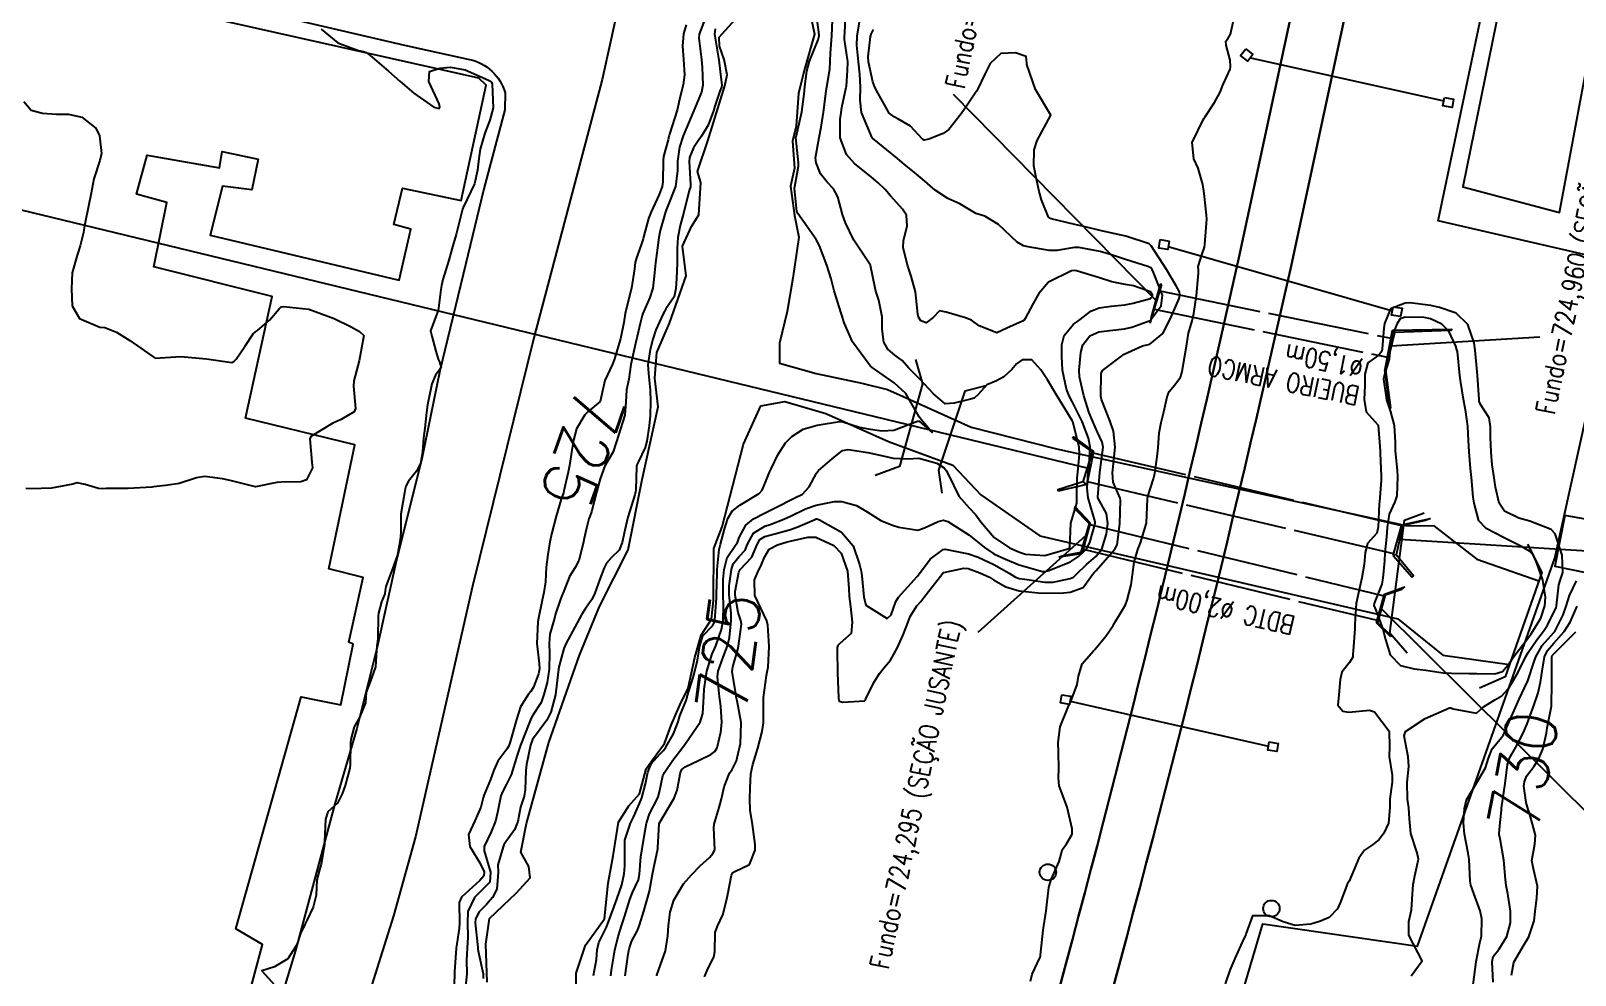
# Model space of a CAD drawing. Header units: metres. Extents: x 318500 to 325275, y 7408834 to 7428799.
# Drawn here: x 323355.3 to 323476.5, y 7419209.3 to 7419283.5 of the extents above; entities that cross this region are included whole.
import ezdxf
from ezdxf.enums import TextEntityAlignment as Align

# ---------------------------------------------------------------- set-up
doc = ezdxf.new("R2010")
doc.units = ezdxf.units.M
doc.header["$MEASUREMENT"] = 0
doc.linetypes.add('CONTINUO', pattern=[0])
doc.linetypes.add('TRACEJADO', pattern=[8.7, 8, -0.7])
for name, color, linetype in [('ALA', 45, 'Continuous'), ('BUEIRO', 151, 'Continuous'), ('Cotas', 45, 'Continuous'), ('Curvas de Nivel 1m', 11, 'Continuous'), ('Curvas de Nivel 5m', 15, 'Continuous'), ('Divisas', 45, 'Continuous'), ('Edificações', 30, 'Continuous'), ('Hidrografia', 140, 'Continuous'), ('Linha Férrea', 20, 'Continuous'), ('Pontes_Viadutos_Tubos', 190, 'Continuous'), ('Postes', 20, 'Continuous'), ('Pórticos', 45, 'Continuous'), ('TEXTO', 45, 'Continuous'), ('Vias Primárias', 230, 'Continuous')]:
    doc.layers.add(name, color=color, linetype=linetype)
doc.styles.add('ROMANS', font='romans', dxfattribs={"height": 0.2})
doc.styles.add('Style-STANDARD', font='STANDARD.shx')

msp = doc.modelspace()

# ---------------------------------------------------------------- linework, layer by layer
at = {"layer": 'ALA', "linetype": 'TRACEJADO', "flags": 128}
for points in [[(323443.92, 7419263.05), (323462.05, 7419259.34)], [(323443.49, 7419261.61), (323461.78, 7419257.86)]]:
    msp.add_lwpolyline(points, dxfattribs=at)
at = {"layer": 'ALA', "linetype": 'CONTINUO'}
for points in [[(323462.17, 7419259.98, 728.4), (323466.85, 7419260.04, 728.39)], [(323466.85, 7419260.04, 728.39), (323466.72, 7419259.95, 726.1), (323462.35, 7419259.78, 725.68)], [(323461.58, 7419256.75, 728.42), (323461.95, 7419253.76, 728.44)], [(323461.95, 7419253.76, 728.44), (323462.04, 7419253.87, 726.1), (323461.65, 7419256.86, 725.77)], [(323437.1, 7419251.46, 724.22), (323437.14, 7419251.59, 724.65), (323438.73, 7419250.45, 726.07)], [(323437.1, 7419251.46, 724.22), (323438.61, 7419250.41, 724.15)], [(323437.87, 7419248.06, 724.41), (323435.93, 7419247.43, 724.23), (323435.94, 7419247.33, 724.43)], [(323438.2, 7419247.85, 726.17), (323435.94, 7419247.33, 724.43)], [(323437.25, 7419246.13, 725.56), (323437.24, 7419245.96, 724.32), (323438.37, 7419244.8, 724.3)], [(323437.25, 7419246.13, 725.56), (323438.47, 7419244.85, 726.94)], [(323462.92, 7419244.69, 726.9), (323465.17, 7419245.18, 725.18)], [(323465.17, 7419245.18, 725.18), (323464.78, 7419245.02, 724.97), (323462.99, 7419244.63, 724.97)], [(323436.01, 7419242.14, 725.52), (323436.24, 7419242.25, 724.3), (323437.73, 7419242.54, 724.54)], [(323437.81, 7419242.42, 726.91), (323436.01, 7419242.14, 725.52)], [(323462.24, 7419242.27, 726.91), (323463.72, 7419240.57, 724.95)], [(323463.72, 7419240.57, 724.95), (323463.84, 7419240.69, 725.11), (323462.47, 7419242.32, 724.94)], [(323461.54, 7419239.24, 727.78), (323461.6, 7419239.18, 725.11), (323460.99, 7419236.99, 725.57), (323460.92, 7419236.98, 727.8)], [(323460.92, 7419236.98, 727.8), (323461.54, 7419239.24, 727.78)], [(323461.54, 7419239.24, 727.78), (323463.15, 7419239.81, 726.34)], [(323461.6, 7419239.18, 725.11), (323462.91, 7419239.64, 725.08), (323463.15, 7419239.81, 726.34)], [(323462.05, 7419235.89, 726.33), (323460.92, 7419236.98, 727.8)], [(323460.99, 7419236.99, 725.57), (323462.09, 7419235.98, 725.57), (323462.05, 7419235.89, 726.33)]]:
    msp.add_polyline3d(points, dxfattribs=at)
at = {"layer": 'BUEIRO', "linetype": 'TRACEJADO', "flags": 128}
for points in [[(323462.9, 7419244.61), (323438.7, 7419250.32)], [(323462.28, 7419242.4), (323438.24, 7419248.07)], [(323438.43, 7419244.71), (323461.51, 7419239.12)], [(323437.9, 7419242.77), (323460.97, 7419237.19)]]:
    msp.add_lwpolyline(points, dxfattribs=at)
at = {"layer": 'BUEIRO', "linetype": 'CONTINUO'}
for points in [[(323444.07, 7419263.57, 726.22), (323443.96, 7419263.55, 724.84), (323443.24, 7419261.01, 724.69), (323443.16, 7419260.51, 726.32)], [(323443.16, 7419260.51, 726.32), (323444.07, 7419263.57, 726.22)], [(323461.58, 7419256.75, 728.42), (323462.17, 7419259.98, 728.4)], [(323461.58, 7419256.75, 728.42), (323461.65, 7419256.86, 725.77), (323462.35, 7419259.78, 725.68), (323462.17, 7419259.98, 728.4)], [(323438.73, 7419250.45, 726.07), (323438.61, 7419250.41, 724.15), (323437.87, 7419248.06, 724.41), (323438.2, 7419247.85, 726.17)], [(323438.73, 7419250.45, 726.07), (323438.2, 7419247.85, 726.17)], [(323438.47, 7419244.85, 726.94), (323438.37, 7419244.8, 724.3), (323437.73, 7419242.54, 724.54), (323437.81, 7419242.42, 726.91)], [(323438.47, 7419244.85, 726.94), (323437.81, 7419242.42, 726.91)], [(323462.24, 7419242.27, 726.91), (323462.92, 7419244.69, 726.9)], [(323462.92, 7419244.69, 726.9), (323462.99, 7419244.63, 724.97), (323462.47, 7419242.32, 724.94), (323462.24, 7419242.27, 726.91)]]:
    msp.add_polyline3d(points, dxfattribs=at)
at = {"layer": 'Curvas de Nivel 1m', "flags": 128}
for points, elevation in [([(323399.5, 7419209.31), (323399.73, 7419210.56), (323399.78, 7419211.31), (323399.91, 7419211.9), (323400.52, 7419213.11), (323400.57, 7419213.25), (323400.59, 7419213.3), (323401.12, 7419214.71), (323401.33, 7419215.29), (323401.71, 7419216.43), (323401.89, 7419217.28), (323401.95, 7419217.91), (323401.94, 7419219.28), (323401.95, 7419219.94), (323402.39, 7419221.27), (323402.63, 7419221.74), (323403.11, 7419222.8), (323403.29, 7419223.26), (323403.57, 7419224.35), (323403.75, 7419225.26), (323404.01, 7419225.93), (323404.7, 7419226.69), (323404.97, 7419226.98), (323405.16, 7419227.24), (323405.77, 7419228.29), (323406.14, 7419229.23), (323406.27, 7419229.7), (323406.76, 7419230.89), (323406.83, 7419231.15), (323406.85, 7419231.22), (323407.3, 7419232.69), (323407.44, 7419233.21), (323407.64, 7419234.05), (323407.83, 7419235.2), (323408.07, 7419235.96), (323408.83, 7419236.77), (323408.99, 7419237.04), (323409.01, 7419237.19), (323409.14, 7419238.92), (323409.14, 7419239.19), (323409.18, 7419240.89), (323409.19, 7419241.19), (323409.36, 7419242.74), (323409.46, 7419243.18), (323409.77, 7419244.34), (323410.04, 7419245.18), (323410.36, 7419245.77), (323410.96, 7419246.24), (323412.48, 7419247.15), (323412.71, 7419247.4), (323412.98, 7419248.05), (323413.31, 7419248.82), (323413.45, 7419249.13), (323413.95, 7419250.19), (323414.54, 7419251.12), (323415.04, 7419251.63), (323415.95, 7419252.19), (323417.04, 7419252.51), (323418.78, 7419252.79), (323419.05, 7419252.77), (323420.36, 7419252.36), (323421.04, 7419252.22), (323422.1, 7419252.07), (323423.04, 7419252.11), (323424.9, 7419252.83), (323425.05, 7419252.82), (323426.06, 7419251.95), (323425.17, 7419252.98), (323425.05, 7419253.16), (323423.99, 7419255), (323423.09, 7419255.83), (323421.35, 7419257.04), (323421.23, 7419257.15), (323421.11, 7419257.28), (323419.81, 7419259.05), (323419.15, 7419260.54), (323418.99, 7419261.06), (323418.92, 7419261.31), (323418.38, 7419263.07), (323418.13, 7419264.01), (323417.8, 7419265.08), (323417.23, 7419266.59), (323416.97, 7419267.09), (323416.29, 7419268.07), (323415.53, 7419269.12), (323415.45, 7419269.3), (323415.29, 7419270.86), (323415.26, 7419271.12), (323415.26, 7419271.15), (323415.29, 7419271.26), (323415.58, 7419272.85), (323415.57, 7419273.12), (323415.37, 7419275.1), (323415.37, 7419275.12), (323415.38, 7419275.14), (323415.83, 7419277.11), (323416.01, 7419278.49), (323416.06, 7419279.11), (323416.22, 7419280.31), (323416.44, 7419281.1), (323417.11, 7419282.76), (323417.2, 7419283.09), (323417.18, 7419283.36), (323416.93, 7419285.1)], 723), ([(323378.11, 7419283.61), (323379.43, 7419282.52), (323381.06, 7419281.94), (323381.43, 7419281.86), (323381.64, 7419281.77), (323381.93, 7419281.56), (323383.41, 7419280.3), (323384.29, 7419279.53), (323385.39, 7419278.57), (323386.95, 7419277.49), (323387.37, 7419277.37), (323387.42, 7419277.49), (323387.37, 7419277.75), (323386.57, 7419279.5), (323386.63, 7419280.28), (323387.42, 7419280.54), (323388.27, 7419280.63), (323389.41, 7419280.4), (323391.24, 7419279.6), (323391.4, 7419279.52), (323391.48, 7419279.44), (323391.54, 7419279.29), (323391.61, 7419277.44), (323391.36, 7419276.46), (323390.97, 7419275.44), (323390.6, 7419274.17), (323390.49, 7419273.44), (323390.39, 7419272.53), (323390.14, 7419271.45), (323389.27, 7419269.61), (323389.21, 7419269.46), (323388.83, 7419267.89), (323388.71, 7419267.47), (323388.37, 7419266.33), (323388.13, 7419265.48), (323387.66, 7419263.95), (323387.56, 7419263.48), (323387.51, 7419263.16), (323387.29, 7419261.49), (323387.26, 7419261.39), (323387.16, 7419261.18), (323386.71, 7419259.92), (323386.8, 7419259.49), (323387.12, 7419258.33), (323387.31, 7419257.69), (323387.41, 7419257.49), (323387.54, 7419257.05), (323387.09, 7419256.45), (323386.81, 7419255.77), (323386.74, 7419255.49), (323386.46, 7419254.1), (323386.39, 7419253.5), (323386.25, 7419252.29), (323386.14, 7419251.5), (323386.08, 7419250.44), (323385.92, 7419249.5), (323385.61, 7419248.89), (323384.98, 7419248.12), (323384.77, 7419247.72), (323384.71, 7419247.51), (323384.65, 7419247.2), (323384.38, 7419245.52), (323384.36, 7419244.09), (323384.33, 7419243.52), (323384.1, 7419242.33), (323383.83, 7419241.53), (323383.19, 7419239.85), (323383.14, 7419239.54), (323383.12, 7419239.28), (323382.86, 7419238.63), (323382.62, 7419237.76), (323382.6, 7419237.54), (323382.57, 7419235.79), (323382.54, 7419235.54), (323382.48, 7419235.22), (323382.37, 7419233.55), (323381.96, 7419232.36), (323381.66, 7419231.56), (323381.59, 7419230.71), (323381.14, 7419229.56), (323380.72, 7419228.82), (323380.45, 7419227.83), (323380.42, 7419227.57), (323380.39, 7419225.87), (323380.36, 7419225.57), (323380.01, 7419224.23), (323379.77, 7419223.58), (323379.39, 7419222.83), (323378.64, 7419222.15), (323378.46, 7419221.59), (323378.38, 7419219.82), (323378.37, 7419219.59), (323378.13, 7419218.05), (323377.99, 7419217.6), (323377.77, 7419216.81), (323377.72, 7419215.6), (323377.48, 7419214.67), (323377, 7419213.61), (323376.83, 7419213.3), (323376.5, 7419212.59), (323376.25, 7419211.86), (323376.16, 7419211.62), (323375.51, 7419210.6), (323374.47, 7419209.99), (323373.47, 7419209.66), (323374.45, 7419208.56)], 726), ([(323408.24, 7419284.44), (323407.79, 7419283.22), (323407.76, 7419282.91), (323407.96, 7419281.21), (323408.02, 7419280.62), (323408.06, 7419279.21), (323407.95, 7419278.65), (323407.37, 7419277.22), (323406.52, 7419275.23), (323406.24, 7419274.33), (323406.09, 7419273.24), (323406.08, 7419272.47), (323405.92, 7419271.24), (323405.27, 7419269.6), (323405.13, 7419269.25), (323404.71, 7419267.79), (323404.61, 7419267.26), (323404.45, 7419266.04), (323404.34, 7419265.26), (323404.26, 7419264.2), (323404.15, 7419263.26), (323403.91, 7419262.53), (323403.36, 7419261.27), (323403.31, 7419261.12), (323403.15, 7419260.49), (323402.92, 7419259.48), (323402.87, 7419259.27), (323402.78, 7419258.93), (323402.43, 7419257.28), (323402.25, 7419256.13), (323402.09, 7419255.28), (323402.03, 7419254.32), (323401.95, 7419253.29), (323401.46, 7419251.72), (323401.31, 7419251.3), (323401.24, 7419251.08), (323401.02, 7419250.42), (323400.6, 7419249.71), (323400.37, 7419249.31), (323400.01, 7419248.29), (323399.74, 7419247.32), (323399.33, 7419245.71), (323399.2, 7419245.33), (323399.13, 7419245.15), (323398.94, 7419244.43), (323398.74, 7419243.52), (323398.7, 7419243.33), (323398.35, 7419241.88), (323398.06, 7419241.34), (323397.6, 7419240.62), (323397.11, 7419239.35), (323397.04, 7419239.18), (323396.86, 7419238.76), (323396.51, 7419237.69), (323396.42, 7419237.36), (323396.07, 7419236.11), (323396, 7419235.36), (323396.04, 7419234.6), (323396, 7419233.36), (323395.84, 7419232.3), (323395.6, 7419231.37), (323395.37, 7419230.75), (323394.74, 7419229.74), (323394.59, 7419229.52), (323394.54, 7419229.38), (323394.45, 7419229.11), (323393.76, 7419227.39), (323393.49, 7419226.61), (323393.14, 7419225.4), (323393.02, 7419225.06), (323392.66, 7419224.33), (323392.34, 7419223.73), (323392.23, 7419223.41), (323391.96, 7419222.09), (323391.79, 7419221.42), (323391.45, 7419220.59), (323390.9, 7419219.43), (323390.92, 7419219.1), (323391.41, 7419217.42), (323391.35, 7419216.64), (323390.55, 7419215.83), (323390.14, 7419215.44), (323389.64, 7419214.33), (323389.6, 7419213.44), (323389.64, 7419212.31), (323389.57, 7419211.44), (323389.53, 7419210.5), (323389.55, 7419209.44), (323389.45, 7419208.45)], 724), ([(323409.04, 7419283.62), (323408.98, 7419283.2), (323409.3, 7419281.34), (323409.32, 7419281.2), (323409.42, 7419280.27), (323409.57, 7419279.2), (323409.54, 7419279.06), (323409.39, 7419278.73), (323409.01, 7419277.57), (323408.9, 7419277.2), (323408.48, 7419276.08), (323407.97, 7419275.21), (323407.71, 7419274.85), (323407.34, 7419274.3), (323407.02, 7419273.53), (323406.99, 7419273.22), (323407.11, 7419271.4), (323407.09, 7419271.22), (323407, 7419270.94), (323406.57, 7419269.23), (323406.3, 7419268.19), (323406.1, 7419267.24), (323406.05, 7419266.41), (323406.04, 7419265.24), (323406, 7419264.04), (323405.96, 7419263.24), (323405.82, 7419262.6), (323405.17, 7419261.64), (323405.03, 7419261.39), (323404.96, 7419261.25), (323404.38, 7419260.01), (323404.14, 7419259.26), (323403.93, 7419258.45), (323403.76, 7419257.26), (323403.8, 7419256.56), (323403.94, 7419255.26), (323403.97, 7419254.36), (323403.94, 7419253.26), (323403.85, 7419252.46), (323403.66, 7419251.26), (323403.53, 7419250.76), (323403.01, 7419249.67), (323402.88, 7419249.4), (323402.85, 7419249.27), (323402.8, 7419247.44), (323402.79, 7419247.27), (323402.72, 7419247.03), (323402.17, 7419245.28), (323401.94, 7419244.28), (323401.73, 7419243.29), (323401.49, 7419242.71), (323400.9, 7419242.12), (323400.51, 7419241.69), (323400.32, 7419241.31), (323399.98, 7419240.41), (323399.59, 7419239.32), (323399.36, 7419238.82), (323398.85, 7419238.11), (323398.55, 7419237.63), (323398.39, 7419237.33), (323397.85, 7419236.32), (323397.32, 7419235.34), (323397.17, 7419234.98), (323396.79, 7419233.61), (323396.75, 7419233.35), (323396.54, 7419231.57), (323396.51, 7419231.35), (323396.13, 7419229.97), (323395.82, 7419229.36), (323394.71, 7419227.82), (323394.54, 7419227.38), (323394.22, 7419225.86), (323394.17, 7419225.39), (323394.13, 7419223.92), (323394.04, 7419223.39), (323393.77, 7419222.53), (323393.54, 7419221.4), (323393.28, 7419220.74), (323392.61, 7419219.81), (323392.46, 7419219.56), (323392.39, 7419219.41), (323391.99, 7419218), (323392.02, 7419217.42), (323391.9, 7419216.07), (323391.56, 7419215.42), (323391.1, 7419214.87), (323390.53, 7419214.29), (323390.22, 7419213.74), (323390.2, 7419213.43), (323390.42, 7419211.5), (323390.42, 7419211.43), (323390.42, 7419211.36), (323390.49, 7419210.99), (323390.84, 7419209.43), (323390.82, 7419209.08)], 723), ([(323400.84, 7419209.29), (323400.9, 7419209.72), (323401.17, 7419211.29), (323401.43, 7419212.36), (323401.71, 7419213.28), (323401.91, 7419213.9), (323402.33, 7419215.27), (323402.56, 7419215.83), (323403.01, 7419216.82), (323403.11, 7419217.26), (323403.21, 7419218.64), (323403.3, 7419219.26), (323403.49, 7419220.38), (323403.64, 7419221.26), (323403.89, 7419222), (323404.54, 7419223.25), (323404.57, 7419223.33), (323404.66, 7419223.73), (323404.94, 7419224.99), (323405.05, 7419225.24), (323405.71, 7419226.22), (323406.5, 7419227.22), (323406.71, 7419227.51), (323407.87, 7419229.2), (323408.07, 7419229.87), (323408.14, 7419231.2), (323408.18, 7419231.79), (323408.37, 7419233.2), (323408.8, 7419234.57), (323409, 7419235), (323409.08, 7419235.19), (323409.54, 7419236.47), (323409.66, 7419237.18), (323409.68, 7419238.35), (323409.65, 7419239.18), (323409.67, 7419240.39), (323409.74, 7419241.18), (323409.97, 7419242.11), (323410.69, 7419243.17), (323410.79, 7419243.31), (323410.93, 7419243.7), (323411.45, 7419244.65), (323412.04, 7419245.15), (323412.95, 7419245.63), (323414, 7419246.16), (323414.97, 7419246.66), (323415.28, 7419246.8), (323415.89, 7419247.1), (323416.41, 7419247.66), (323416.99, 7419248.74), (323417.14, 7419248.95), (323417.29, 7419249.09), (323418.22, 7419249.87), (323419.02, 7419250.52), (323419.47, 7419250.61), (323421.02, 7419250.37), (323421.85, 7419250.19), (323423.01, 7419249.93), (323424.14, 7419249.87), (323425.01, 7419249.91), (323426.43, 7419249.54), (323427, 7419249.17), (323427.17, 7419248.96), (323427.34, 7419248.61), (323428.15, 7419246.94), (323428.96, 7419246.02), (323429.5, 7419245.47), (323429.87, 7419244.92), (323430.93, 7419243.68), (323432.12, 7419242.88), (323432.92, 7419242.55), (323433.39, 7419242.39), (323434.91, 7419242.27), (323436.78, 7419242.82), (323436.85, 7419242.89), (323436.95, 7419244.82), (323437.4, 7419246.39), (323437.41, 7419246.82), (323437.45, 7419248.35), (323437.49, 7419248.82), (323437.61, 7419250.22), (323437.59, 7419250.81), (323437.1, 7419252.77), (323437.08, 7419252.82), (323437.05, 7419252.87), (323435.85, 7419254.84), (323435.1, 7419256.08), (323434.59, 7419256.86), (323433.88, 7419257.63), (323433.12, 7419257.63), (323432.68, 7419257.32), (323432.32, 7419256.89), (323431.68, 7419256.31), (323431.1, 7419256), (323430.34, 7419255.67), (323429.67, 7419254.92), (323429.36, 7419254.64), (323429.07, 7419254.55), (323427.78, 7419254.24), (323427.07, 7419254.18), (323426.17, 7419254.97), (323425.1, 7419256.12), (323424.23, 7419256.99), (323423.7, 7419257.58), (323423.12, 7419258.02), (323422.59, 7419258.48), (323422.27, 7419259.02), (323422.13, 7419260.04), (323422.13, 7419261.03), (323421.87, 7419262.33), (323421.65, 7419263.03), (323421.56, 7419263.4), (323421.23, 7419265.04), (323421.21, 7419265.08), (323419.92, 7419267.05), (323419.26, 7419268.41), (323419.03, 7419269.06), (323418.65, 7419270.43), (323418.33, 7419271.07), (323417.82, 7419271.6), (323417.31, 7419272.24), (323416.95, 7419273.1), (323416.91, 7419273.51), (323417.19, 7419275.09), (323417.36, 7419275.91), (323417.54, 7419277.09), (323417.74, 7419278.74), (323417.79, 7419279.08), (323418.04, 7419280.46), (323418.07, 7419281.08), (323418.09, 7419281.73), (323418.2, 7419283.08), (323418.25, 7419284.3)], 724), ([(323404.45, 7419209.27), (323404.47, 7419209.34), (323405.15, 7419211.24), (323405.33, 7419212.42), (323405.38, 7419213.24), (323405.5, 7419214.27), (323405.78, 7419215.23), (323406.56, 7419216.5), (323407.17, 7419217.21), (323407.87, 7419217.91), (323408.59, 7419218.58), (323408.88, 7419218.9), (323409.01, 7419219.19), (323408.93, 7419220.89), (323408.95, 7419221.19), (323409.34, 7419222.49), (323409.52, 7419223.18), (323409.73, 7419224.11), (323410.15, 7419225.18), (323410.37, 7419225.49), (323410.7, 7419226.17), (323410.9, 7419226.98), (323410.95, 7419227.17), (323411.01, 7419227.47), (323411.07, 7419229.16), (323410.76, 7419230.88), (323410.68, 7419231.17), (323410.67, 7419231.27), (323410.37, 7419233.17), (323410.42, 7419233.55), (323410.81, 7419234.91), (323410.87, 7419235.17), (323411.1, 7419236.9), (323411.05, 7419237.17), (323410.85, 7419237.8), (323410.6, 7419239.17), (323410.6, 7419239.45), (323410.89, 7419240.96), (323410.99, 7419241.17), (323411.91, 7419242.15), (323412.33, 7419243.15), (323412.53, 7419243.54), (323412.93, 7419243.77), (323414.01, 7419244.05), (323414.94, 7419244.32), (323415.53, 7419244.52), (323416.81, 7419245.09), (323416.9, 7419245.14), (323416.95, 7419245.16), (323417.02, 7419245.16), (323417.23, 7419245.09), (323418.94, 7419244.12), (323419.87, 7419243.05), (323420.36, 7419241.58), (323420.48, 7419241.04), (323420.54, 7419240.69), (323420.7, 7419239.03), (323420.86, 7419238.38), (323422.53, 7419237.33), (323422.85, 7419237.63), (323423.21, 7419238.66), (323423.41, 7419239), (323424.89, 7419240.64), (323425.14, 7419240.98), (323425.9, 7419241.98), (323426.92, 7419242.74), (323427.09, 7419242.77), (323428.91, 7419242.41), (323429.68, 7419242.15), (323430.9, 7419241.56), (323432.1, 7419240.88), (323432.59, 7419240.58), (323432.89, 7419240.48), (323433.33, 7419240.42), (323434.89, 7419240.18), (323435.55, 7419240.18), (323436.89, 7419240.47), (323437.14, 7419240.58), (323437.38, 7419240.82), (323438.16, 7419241.56), (323438.91, 7419242.19), (323439.37, 7419242.79), (323439.74, 7419243.99), (323439.85, 7419244.79), (323439.75, 7419245.58), (323439.06, 7419246.8), (323439.05, 7419246.87), (323439.21, 7419248.8), (323439.43, 7419250.39), (323439.47, 7419250.79), (323439.41, 7419251.17), (323439.04, 7419251.97), (323438.66, 7419252.8), (323438.38, 7419253.48), (323437.95, 7419254.81), (323437.62, 7419256.3), (323437.59, 7419256.82), (323437.72, 7419258.22), (323437.88, 7419258.81), (323438.43, 7419259.52), (323439.15, 7419259.84), (323439.99, 7419259.95), (323441.15, 7419260.07), (323441.72, 7419260.2), (323443.16, 7419260.74), (323444.03, 7419261.88), (323444.14, 7419262.73), (323443.44, 7419264.51), (323443.31, 7419264.74), (323443.21, 7419264.86), (323442.99, 7419264.97), (323441.22, 7419265.53), (323440.13, 7419265.88), (323439.23, 7419266.14), (323437.58, 7419266.47), (323437.23, 7419266.47), (323435.85, 7419266.22), (323435.23, 7419266.22), (323433.6, 7419266.51), (323433.24, 7419266.59), (323432.72, 7419266.89), (323431.26, 7419268.28), (323430.19, 7419268.92), (323429.48, 7419269.14), (323429.27, 7419269.26), (323428.22, 7419269.88), (323427.28, 7419270.3), (323426.3, 7419270.97), (323425.3, 7419271.83), (323424.67, 7419272.35), (323423.87, 7419273), (323423.33, 7419273.45), (323421.39, 7419275.04), (323421.37, 7419275.06), (323421.35, 7419275.08), (323420.51, 7419277.05), (323420.4, 7419278.03), (323420.43, 7419279.05), (323420.39, 7419280.08), (323420.28, 7419281.05), (323420.16, 7419282.34), (323420.18, 7419283.05), (323420.35, 7419284.17)], 726), ([(323433.77, 7419208.86), (323433.92, 7419209.42), (323434.5, 7419210.69), (323434.55, 7419210.8), (323434.56, 7419210.85), (323434.57, 7419210.91), (323434.77, 7419212.85), (323435.01, 7419214.38), (323435.07, 7419214.84), (323435.22, 7419216.2), (323435.39, 7419216.84), (323436.02, 7419218.25), (323436.19, 7419218.83), (323436.27, 7419219.16), (323436.61, 7419219.63), (323437.04, 7419220.4), (323437.05, 7419220.81), (323436.66, 7419222.51), (323436.55, 7419222.82), (323436.03, 7419224.19), (323435.97, 7419224.83), (323435.99, 7419225.53), (323435.98, 7419226.83), (323435.95, 7419227.6), (323436.1, 7419228.83), (323436.76, 7419230.46), (323436.94, 7419230.82), (323437.44, 7419232.15), (323437.54, 7419232.81), (323437.83, 7419233.78), (323438.73, 7419234.79), (323438.82, 7419234.89), (323439.68, 7419235.94), (323440.27, 7419236.78), (323440.47, 7419237.15), (323440.85, 7419237.76), (323441.23, 7419238.4), (323441.36, 7419238.76), (323441.67, 7419239.97), (323441.77, 7419240.76), (323441.91, 7419241.75), (323442.21, 7419242.75), (323442.4, 7419243.28), (323442.85, 7419244.74), (323442.87, 7419244.82), (323442.95, 7419246.74), (323442.98, 7419246.92), (323443.44, 7419248.29), (323443.52, 7419248.73), (323443.72, 7419250.03), (323443.79, 7419250.73), (323443.88, 7419251.9), (323444.03, 7419252.73), (323444.24, 7419253.55), (323444.51, 7419254.73), (323444.65, 7419255.16), (323445.09, 7419255.67), (323445.55, 7419256.27), (323445.68, 7419256.71), (323445.77, 7419257.36), (323446.02, 7419258.71), (323446.18, 7419259.74), (323446.45, 7419260.7), (323446.6, 7419261.27), (323446.81, 7419262.7), (323446.96, 7419264.45), (323446.95, 7419264.69), (323446.94, 7419264.97), (323447.23, 7419265.89), (323447.42, 7419266.5), (323447.45, 7419266.69), (323447.59, 7419268.36), (323447.61, 7419268.68), (323447.59, 7419269), (323447.41, 7419270.69), (323447.3, 7419271.41), (323446.92, 7419272.7), (323446.6, 7419273.43), (323446.45, 7419274.7), (323447.37, 7419276.58), (323447.45, 7419276.69), (323448.21, 7419277.85), (323448.65, 7419278.67), (323448.86, 7419279.22), (323449.43, 7419280.46), (323449.48, 7419280.61), (323449.48, 7419280.66), (323449.44, 7419281.17), (323449.14, 7419282.36), (323449.09, 7419282.67), (323449.27, 7419282.85), (323449.46, 7419283.2), (323449.74, 7419284.4)], 728), ([(323408.2, 7419209.19), (323408.48, 7419209.87), (323408.93, 7419210.74), (323409, 7419211.18), (323409.03, 7419212.67), (323409.21, 7419213.18), (323409.64, 7419214.07), (323409.93, 7419215.18), (323410.04, 7419215.69), (323410.32, 7419217.17), (323410.4, 7419217.34), (323410.57, 7419217.46), (323411.72, 7419218.02), (323412.16, 7419219.15), (323412.16, 7419219.6), (323411.96, 7419221.15), (323411.77, 7419222.29), (323411.75, 7419223.15), (323411.79, 7419224.03), (323411.84, 7419225.15), (323411.98, 7419225.87), (323412.37, 7419227.15), (323412.72, 7419228.46), (323412.82, 7419229.14), (323412.82, 7419231.08), (323412.82, 7419231.14), (323413.07, 7419232.85), (323413.12, 7419233.14), (323413.18, 7419233.52), (323413.26, 7419235.13), (323413.16, 7419236.81), (323413.09, 7419237.14), (323412.85, 7419237.66), (323412.15, 7419239.15), (323412.11, 7419240.37), (323412.47, 7419241.15), (323412.61, 7419241.43), (323412.9, 7419242.14), (323413.28, 7419242.77), (323413.92, 7419243.12), (323414.69, 7419243.35), (323414.92, 7419243.4), (323416.31, 7419243.72), (323416.93, 7419243.73), (323418.35, 7419243.07), (323418.91, 7419242.46), (323419.42, 7419241.05), (323419.52, 7419239.69), (323419.54, 7419239.05), (323419.64, 7419238.27), (323419.79, 7419237.05), (323419.71, 7419236.16), (323418.81, 7419235.36), (323418.65, 7419235.22), (323418.61, 7419235.06), (323418.6, 7419234.86), (323418.62, 7419233.06), (323418.71, 7419231.11), (323418.71, 7419231.06), (323418.76, 7419230.83), (323419.05, 7419230.77), (323420.76, 7419230.88), (323420.83, 7419230.96), (323420.85, 7419231.03), (323421.49, 7419232.31), (323421.93, 7419233.02), (323422.31, 7419233.5), (323422.8, 7419234.07), (323423.32, 7419235), (323423.78, 7419236.04), (323424.14, 7419236.99), (323424.34, 7419237.49), (323424.86, 7419238.32), (323425.17, 7419238.67), (323425.41, 7419238.97), (323426.89, 7419240.89), (323426.98, 7419240.95), (323428.54, 7419241.29), (323428.89, 7419241.25), (323429.81, 7419240.92), (323430.55, 7419240.57), (323430.88, 7419240.38), (323431.83, 7419239.83), (323432.88, 7419239.51), (323434.37, 7419239.36), (323434.88, 7419239.32), (323436.36, 7419239.35), (323436.88, 7419239.39), (323437.92, 7419239.77), (323438.65, 7419240.8), (323438.76, 7419240.94), (323438.9, 7419241.07), (323440.4, 7419242.78), (323440.57, 7419243.13), (323440.79, 7419244.77), (323440.83, 7419246.63), (323440.8, 7419246.77), (323440.26, 7419248.05), (323440.22, 7419248.78), (323440.3, 7419249.49), (323440.41, 7419250.78), (323440.29, 7419252.03), (323440.03, 7419252.79), (323439.36, 7419254.52), (323439.29, 7419254.8), (323439.32, 7419256.58), (323439.42, 7419256.8), (323441.12, 7419258.1), (323442.57, 7419258.75), (323443.03, 7419258.84), (323443.13, 7419258.87), (323444.17, 7419259.71), (323444.69, 7419260.72), (323444.83, 7419261.06), (323445.18, 7419261.85), (323445.43, 7419262.47), (323445.49, 7419262.72), (323445.46, 7419262.99), (323445.2, 7419263.46), (323444.45, 7419264.73), (323443.24, 7419266.59), (323443.08, 7419266.74), (323441.25, 7419267.36), (323440.52, 7419267.51), (323439.25, 7419267.79), (323437.97, 7419268.1), (323437.26, 7419268.27), (323435.4, 7419268.71), (323435.27, 7419268.76), (323435.18, 7419268.85), (323434.63, 7419270.21), (323434.45, 7419270.86), (323434.21, 7419271.96), (323434.05, 7419272.87), (323434.07, 7419274.14), (323434.31, 7419274.87), (323435.37, 7419276.85), (323434.17, 7419278.87), (323433.49, 7419280.82), (323433.49, 7419280.88), (323433.49, 7419280.94), (323433.44, 7419281.45), (323432.59, 7419281.74), (323431.44, 7419281.7), (323430.62, 7419280.91), (323430.22, 7419280.12), (323429.65, 7419278.93), (323429.57, 7419278.76), (323429.39, 7419278.51), (323428.76, 7419277.56), (323428.33, 7419276.95), (323427.36, 7419275.72), (323426.92, 7419275.4), (323425.81, 7419274.98), (323425.44, 7419274.89), (323425.35, 7419274.93), (323425.29, 7419274.98), (323424.35, 7419275.99), (323423.37, 7419276.57), (323423.07, 7419276.72), (323422.68, 7419277.02), (323421.81, 7419278.61), (323421.57, 7419279.04), (323421.41, 7419279.48), (323421.07, 7419281.04), (323421.04, 7419281.43), (323421.23, 7419283.04), (323421.27, 7419283.22), (323421.46, 7419283.57)], 727), ([(323354.78, 7419277.92), (323355.36, 7419277.24), (323356.26, 7419277), (323357.36, 7419276.94), (323358.3, 7419276.94), (323359.35, 7419276.7), (323360.43, 7419275.84), (323360.72, 7419275.23), (323360.88, 7419273.84), (323360.76, 7419273.28), (323360.28, 7419271.85), (323360.04, 7419270.61), (323359.9, 7419269.85), (323359.55, 7419268.17), (323359.5, 7419267.86), (323359.46, 7419267.64), (323359.22, 7419266.59), (323359.04, 7419266.03), (323358.98, 7419265.86), (323358.59, 7419264.46), (323358.55, 7419263.87), (323358.53, 7419263.22), (323358.59, 7419261.87), (323359.15, 7419260.88), (323360.75, 7419260.22), (323361.14, 7419260.17), (323362.06, 7419259.82), (323363.12, 7419259.17), (323365.1, 7419257.78), (323367.11, 7419257.9), (323369.11, 7419257.73), (323371.11, 7419257.44), (323371.28, 7419257.52), (323371.44, 7419257.7), (323372.14, 7419258.7), (323372.79, 7419259.68), (323372.97, 7419259.84), (323373.13, 7419259.94), (323374.06, 7419260.75), (323374.83, 7419261.65), (323375.02, 7419261.8), (323375.16, 7419261.82), (323377.16, 7419261.62), (323379.15, 7419260.89), (323380.47, 7419260.24), (323381.13, 7419259.87), (323381.48, 7419259.56), (323381.11, 7419257.57), (323380.67, 7419255.99), (323380.65, 7419255.57), (323380.81, 7419253.82), (323380.7, 7419253.57), (323379.68, 7419252.95), (323379.04, 7419252.68), (323377.31, 7419251.62), (323377.22, 7419251.43), (323377.4, 7419249.61), (323377.45, 7419249.16), (323376.98, 7419248.23), (323376.53, 7419248.07), (323374.98, 7419248.05), (323374.63, 7419248), (323372.97, 7419247.67), (323370.98, 7419248.18), (323370.38, 7419248.31), (323368.98, 7419248.47), (323368.33, 7419248.38), (323366.97, 7419247.93), (323366.83, 7419247.9), (323365.9, 7419247.77), (323364.97, 7419247.67), (323364.84, 7419247.65), (323362.97, 7419247.55), (323361.26, 7419247.53), (323360.97, 7419247.51), (323360.66, 7419247.53), (323359.59, 7419247.85), (323358.97, 7419247.99), (323358.88, 7419247.96), (323358.63, 7419247.87), (323356.97, 7419247.57), (323355.36, 7419247.51), (323354.96, 7419247.55)], 727), ([(323463.65, 7419209.29), (323464.5, 7419210.45), (323463.47, 7419212.46), (323463.46, 7419213.54), (323463.66, 7419214.46), (323463.73, 7419215.29), (323463.81, 7419216.46), (323463.92, 7419217.13), (323464.23, 7419218.45), (323464.12, 7419218.94), (323463.61, 7419220.46), (323463.51, 7419221.6), (323463.45, 7419222.47), (323463.36, 7419223.16), (323463.32, 7419224.47), (323463.46, 7419225.71), (323463.41, 7419226.47), (323463.09, 7419228.11), (323463.19, 7419228.47), (323464.75, 7419229.47), (323466.66, 7419230.32), (323466.76, 7419230.33), (323466.93, 7419230.25), (323468.76, 7419229.91), (323469.33, 7419230.39), (323470.2, 7419230.95), (323470.77, 7419231.25), (323471.29, 7419231.85), (323471.59, 7419232.36), (323472.03, 7419233.13), (323472.64, 7419234.34), (323472.82, 7419234.66), (323473.5, 7419235.66), (323474.02, 7419236.33), (323474.35, 7419236.82), (323474.86, 7419237.87), (323475.01, 7419238.18), (323475.05, 7419238.32), (323475.24, 7419239.97), (323475.34, 7419240.31), (323475.54, 7419240.94), (323475.48, 7419242.31), (323474.94, 7419243.97), (323474.64, 7419244.32), (323472.96, 7419244.97), (323472.09, 7419245.22), (323470.97, 7419245.77), (323470.54, 7419246.38), (323470.26, 7419247.65), (323470.16, 7419248.38), (323470.01, 7419249.39), (323469.92, 7419250.39), (323469.87, 7419251.57), (323469.88, 7419252.39), (323469.76, 7419253.08), (323469.08, 7419254.13), (323468.98, 7419254.4), (323468.97, 7419254.52), (323468.84, 7419256.4), (323468.83, 7419256.69), (323468.66, 7419258.4), (323468.58, 7419258.97), (323468.1, 7419260.41), (323467.17, 7419261.3), (323465.87, 7419261.75), (323465.18, 7419261.9), (323463.55, 7419262.11), (323463.18, 7419262.1), (323462.03, 7419261.64), (323461.56, 7419260.5), (323461.51, 7419260.14), (323461.36, 7419258.5), (323461.33, 7419258.31), (323461.13, 7419258.03), (323460.24, 7419257.4), (323460, 7419256.52), (323460, 7419255.62), (323459.95, 7419254.52), (323460.12, 7419253.56), (323461.06, 7419252.5), (323461.2, 7419250.5), (323461.21, 7419250.31), (323461.29, 7419248.5), (323461.29, 7419248.2), (323461.16, 7419246.5), (323461.14, 7419246.34), (323461.05, 7419244.5), (323461.04, 7419244.41), (323460.94, 7419244.03), (323460.22, 7419243.22), (323460.03, 7419242.51), (323459.96, 7419241.56), (323459.77, 7419240.52), (323459.46, 7419239.1), (323459.34, 7419238.52), (323459.22, 7419236.9), (323459.22, 7419236.52), (323459.09, 7419234.8), (323459.08, 7419234.53), (323459.06, 7419234.29), (323458.81, 7419233.88), (323458.21, 7419233.13), (323458.07, 7419232.54), (323457.98, 7419231.33), (323457.89, 7419230.54), (323458.28, 7419230.06), (323458.75, 7419229.99), (323460.38, 7419230.13), (323460.76, 7419230), (323461.92, 7419228.49), (323461.94, 7419227.27), (323461.93, 7419226.49), (323462.15, 7419225.02), (323462.15, 7419224.49), (323461.98, 7419223.17), (323461.96, 7419222.49), (323461.87, 7419221.26), (323461.5, 7419220.49), (323461.13, 7419219.99), (323460.62, 7419219.55), (323459.98, 7419219.14), (323459.54, 7419218.52), (323458.77, 7419216.71), (323458.64, 7419216.53), (323458.62, 7419216.48), (323458.58, 7419216.31), (323458.08, 7419215.01), (323457.87, 7419214.54), (323457.21, 7419213.87), (323456.54, 7419213.57), (323455.77, 7419213.33), (323454.53, 7419213.22), (323453.61, 7419213.52), (323452.54, 7419214), (323451.19, 7419213.98), (323450.69, 7419212.63), (323450.66, 7419212.49), (323450.52, 7419212.2), (323449.82, 7419210.64), (323449.41, 7419209.72), (323449.04, 7419208.65)], 728), ([(323468.49, 7419208.39), (323468.71, 7419210.17), (323468.74, 7419210.39), (323469.03, 7419211.86), (323469.17, 7419212.38), (323469.18, 7419213.74), (323469.07, 7419214.38), (323468.57, 7419215.73), (323468.33, 7419216.4), (323468.28, 7419216.7), (323468.19, 7419218.4), (323468.11, 7419218.91), (323467.82, 7419220.41), (323467.76, 7419221.3), (323467.83, 7419222.41), (323467.98, 7419223.09), (323468.68, 7419224.27), (323468.77, 7419224.4), (323469.48, 7419225.6), (323469.72, 7419226.38), (323470, 7419227.11), (323470.73, 7419227.99), (323470.9, 7419228.21), (323470.98, 7419228.37), (323471.13, 7419228.75), (323471.82, 7419230.35), (323472.12, 7419230.99), (323472.74, 7419232.34), (323472.76, 7419232.37), (323472.79, 7419232.44), (323473.28, 7419233.87), (323473.43, 7419234.33), (323473.93, 7419235.22), (323474.84, 7419236.24), (323474.91, 7419236.32), (323475.56, 7419237.61), (323475.81, 7419238.31), (323476.06, 7419239.13), (323476.61, 7419240.29)], 729), ([(323471.52, 7419209.32), (323471.7, 7419210.35), (323472.51, 7419211.73), (323472.89, 7419212.34), (323473.29, 7419213.59), (323473.38, 7419214.33), (323473.5, 7419215.4), (323473.57, 7419216.33), (323473.24, 7419217.69), (323473.11, 7419218.33), (323473.34, 7419219.61), (323473.4, 7419220.33), (323472.94, 7419222.05), (323472.82, 7419222.34), (323472.67, 7419222.89), (323472.49, 7419224.16), (323472.5, 7419224.34), (323472.53, 7419224.5), (323472.69, 7419224.96), (323473.3, 7419225.74), (323473.65, 7419226.33), (323473.98, 7419227.07), (323474.26, 7419228.32), (323474.32, 7419228.75), (323474.64, 7419230.32), (323474.65, 7419230.43), (323474.68, 7419232.32), (323474.68, 7419232.44), (323474.68, 7419234.32), (323474.72, 7419234.42), (323474.82, 7419234.54), (323476.56, 7419236.29)], 731)]:
    msp.add_lwpolyline(points, dxfattribs=dict(at, elevation=elevation))
at = {"layer": 'Curvas de Nivel 1m', "elevation": 727, "flags": 128}
msp.add_lwpolyline([(323466.05, 7419260.44), (323465.17, 7419260.87), (323464.66, 7419260.97), (323463.17, 7419261), (323462.79, 7419260.86), (323462.54, 7419260.49), (323462.13, 7419259.51), (323461.99, 7419258.49), (323461.92, 7419257.7), (323461.54, 7419256.5), (323461.48, 7419256.12), (323461.72, 7419254.49), (323462.01, 7419253.55), (323462.32, 7419252.49), (323462.38, 7419251.15), (323462.4, 7419250.49), (323462.54, 7419248.95), (323462.56, 7419248.48), (323462.51, 7419246.96), (323462.37, 7419246.49), (323461.92, 7419245.53), (323461.75, 7419244.49), (323461.7, 7419243.73), (323461.58, 7419242.49), (323461.54, 7419241.87), (323461.43, 7419240.49), (323461.35, 7419240.04), (323460.88, 7419238.85), (323460.73, 7419238.5), (323460.72, 7419238.36), (323460.86, 7419237.99), (323461.42, 7419236.49), (323461.64, 7419235.68), (323462, 7419234.49), (323462.81, 7419233.64), (323463.89, 7419233.38), (323464.8, 7419233.27), (323466.15, 7419233.08), (323466.8, 7419233.03), (323468.19, 7419233.02), (323468.8, 7419233.01), (323470.2, 7419232.98), (323470.8, 7419233.18), (323471.36, 7419233.82), (323471.71, 7419234.36), (323472.84, 7419235.84), (323473.05, 7419236.13), (323473.2, 7419236.34), (323473.82, 7419237.37), (323474.14, 7419238.33), (323474.19, 7419239.02), (323473.98, 7419240.33), (323473.49, 7419241.76), (323473.22, 7419242.34), (323472.92, 7419242.63), (323472.29, 7419242.99), (323470.94, 7419243.67), (323469.52, 7419244.39), (323468.96, 7419245), (323468.59, 7419246.4), (323468.52, 7419246.87), (323468.37, 7419248.41), (323468.31, 7419249.11), (323468.19, 7419250.41), (323468.14, 7419251.32), (323468.08, 7419252.41), (323467.93, 7419253.56), (323467.77, 7419254.41), (323467.51, 7419256.01), (323467.46, 7419256.42), (323467.27, 7419258.29), (323467.24, 7419258.42), (323467.14, 7419258.72), (323466.61, 7419259.88)], close=True, dxfattribs=at)
at = {"layer": 'Curvas de Nivel 5m', "flags": 128}
for points, elevation in [([(323401.98, 7419209.28), (323402.2, 7419210.99), (323402.25, 7419211.27), (323402.3, 7419211.47), (323402.5, 7419212.02), (323402.94, 7419212.84), (323403.11, 7419213.26), (323403.45, 7419214.35), (323403.7, 7419215.26), (323403.88, 7419215.93), (323404.13, 7419217.25), (323404.19, 7419217.64), (323404.53, 7419219.25), (323404.54, 7419219.32), (323404.63, 7419221.25), (323405.81, 7419223.23), (323406.04, 7419223.85), (323406.31, 7419225.23), (323406.43, 7419225.47), (323406.69, 7419225.7), (323407.72, 7419226.18), (323408.7, 7419226.65), (323409.01, 7419226.88), (323409.18, 7419227.19), (323409.49, 7419228.42), (323409.56, 7419229.18), (323409.47, 7419230.46), (323409.37, 7419231.18), (323409.21, 7419232.76), (323409.26, 7419233.19), (323409.67, 7419234.31), (323409.99, 7419235.18), (323410.15, 7419235.85), (323410.29, 7419237.18), (323410.28, 7419237.74), (323410.14, 7419239.18), (323410.14, 7419239.91), (323410.32, 7419241.18), (323410.45, 7419241.62), (323410.91, 7419242.2), (323411.38, 7419242.7), (323411.58, 7419243.16), (323412.04, 7419244.04), (323412.94, 7419244.58), (323413.36, 7419244.71), (323414.43, 7419245.12), (323414.95, 7419245.37), (323416.12, 7419245.94), (323416.96, 7419246.24), (323418.41, 7419246.51), (323418.96, 7419246.51), (323420.12, 7419246.2), (323420.96, 7419245.71), (323422.04, 7419245.02), (323422.94, 7419244.66), (323423.44, 7419244.51), (323424.94, 7419244.27), (323425.47, 7419244.44), (323426.52, 7419244.96), (323426.95, 7419245.06), (323427.29, 7419244.95), (323428.93, 7419243.91), (323430.16, 7419242.91), (323430.91, 7419242.42), (323431.82, 7419241.98), (323432.9, 7419241.55), (323434.72, 7419241.03), (323434.9, 7419241.03), (323435.13, 7419241.07), (323436.91, 7419241.79), (323437.54, 7419242.19), (323438.17, 7419242.81), (323438.43, 7419243.3), (323438.86, 7419244.8), (323438.84, 7419244.91), (323438.29, 7419246.81), (323438.23, 7419247.56), (323438.31, 7419248.81), (323438.38, 7419249.44), (323438.46, 7419250.81), (323438.34, 7419251.5), (323437.83, 7419252.81), (323437.07, 7419254.33), (323436.8, 7419254.82), (323436.59, 7419255.33), (323436.28, 7419256.83), (323436.23, 7419257.94), (323436.23, 7419258.83), (323436.41, 7419259.56), (323437.15, 7419260.44), (323437.38, 7419260.6), (323437.68, 7419260.81), (323438.5, 7419261.47), (323439.17, 7419261.73), (323440.11, 7419261.85), (323441.18, 7419261.97), (323441.84, 7419262.1), (323443.19, 7419262.45), (323443.34, 7419262.59), (323443.36, 7419262.74), (323443.19, 7419262.98), (323441.87, 7419263.44), (323441.2, 7419263.56), (323440.17, 7419263.76), (323439.2, 7419264.09), (323437.39, 7419264.63), (323437.21, 7419264.65), (323437, 7419264.62), (323435.2, 7419263.74), (323434.42, 7419262.86), (323433.98, 7419262.07), (323433.35, 7419260.88), (323433.28, 7419260.76), (323433.16, 7419260.68), (323431.91, 7419260.13), (323431.14, 7419259.77), (323429.75, 7419260.32), (323429.16, 7419260.76), (323428.68, 7419260.94), (323427.17, 7419261.38), (323426.64, 7419261.5), (323426.13, 7419260.97), (323425.59, 7419260.54), (323425.16, 7419260.7), (323424.98, 7419260.98), (323424.93, 7419261.22), (323424.76, 7419262.99), (323424.41, 7419264.2), (323424.14, 7419265), (323423.79, 7419266.44), (323423.8, 7419267), (323424.11, 7419268.15), (323424.04, 7419269), (323423.74, 7419269.47), (323423.28, 7419269.97), (323422.8, 7419270.53), (323422.38, 7419271.02), (323421.82, 7419271.55), (323421.3, 7419271.98), (323419.96, 7419273.05), (323419.33, 7419273.76), (323418.83, 7419275.07), (323418.83, 7419276.54), (323418.91, 7419277.07), (323418.98, 7419277.46), (323419.32, 7419279.06), (323419.33, 7419279.13), (323419.42, 7419280.35), (323419.45, 7419281.03), (323419.45, 7419281.06), (323419.43, 7419281.21), (323419.18, 7419282.8), (323419.18, 7419283.06), (323419.2, 7419283.32), (323419.29, 7419285.06)], 725), ([(323406.75, 7419283.95), (323406.55, 7419283.23), (323406.48, 7419282.28), (323406.54, 7419281.23), (323406.63, 7419280.02), (323406.53, 7419279.23), (323406.3, 7419278.33), (323406.04, 7419277.24), (323405.45, 7419275.35), (323405.42, 7419275.25), (323405.4, 7419275.2), (323405.35, 7419274.92), (323404.98, 7419273.6), (323404.95, 7419273.26), (323404.92, 7419271.63), (323404.88, 7419271.26), (323404.64, 7419270.62), (323404, 7419269.27), (323403.8, 7419268.74), (323403.42, 7419267.28), (323403.38, 7419267.13), (323403.23, 7419266.67), (323402.85, 7419265.64), (323402.77, 7419265.28), (323402.71, 7419264.78), (323402.47, 7419263.28), (323402.2, 7419262.26), (323401.98, 7419261.29), (323401.86, 7419260.57), (323401.6, 7419259.29), (323401.11, 7419257.63), (323400.98, 7419257.3), (323400.39, 7419256.01), (323400.22, 7419255.31), (323400, 7419254.38), (323399.05, 7419253.55), (323398.93, 7419253.46), (323398.82, 7419253.33), (323398.16, 7419252.22), (323397.91, 7419251.34), (323397.8, 7419250.56), (323397.61, 7419249.34), (323397.51, 7419248.82), (323397.17, 7419247.35), (323397.13, 7419247.19), (323396.96, 7419246.69), (323396.56, 7419245.36), (323396.22, 7419244.07), (323396.07, 7419243.36), (323395.9, 7419242.37), (323395.78, 7419241.37), (323395.71, 7419240.2), (323395.59, 7419239.37), (323395.47, 7419238.76), (323395.18, 7419237.37), (323395.13, 7419237.08), (323395.04, 7419235.38), (323395.23, 7419233.81), (323395.25, 7419233.37), (323395.17, 7419232.98), (323394.77, 7419231.93), (323394.56, 7419231.59), (323394.39, 7419231.39), (323393.75, 7419230.39), (323393.44, 7419229.4), (323392.94, 7419227.64), (323392.86, 7419227.41), (323392.82, 7419227.29), (323392.7, 7419227.07), (323391.97, 7419226.14), (323391.68, 7419225.42), (323391.41, 7419224.68), (323390.88, 7419223.43), (323390.83, 7419223.25), (323390.64, 7419222.53), (323390.18, 7419221.44), (323389.69, 7419220.37), (323389.78, 7419219.44), (323390.58, 7419218.15), (323390.9, 7419217.43), (323390.88, 7419217.12), (323390.56, 7419216.77), (323389.13, 7419215.45), (323388.96, 7419215.04), (323388.98, 7419213.45), (323388.96, 7419213), (323388.71, 7419211.46), (323388.59, 7419209.58), (323388.59, 7419209.46), (323388.58, 7419209.34), (323388.51, 7419207.46)], 725), ([(323470.08, 7419208.77), (323469.99, 7419210.38), (323470.09, 7419210.79), (323470.51, 7419211.35), (323471.15, 7419212.36), (323471.44, 7419213.45), (323471.44, 7419214.36), (323471.22, 7419215.71), (323471.1, 7419216.36), (323471.05, 7419216.83), (323470.91, 7419218.37), (323470.63, 7419220.04), (323470.55, 7419220.37), (323470.54, 7419220.46), (323470.64, 7419221.32), (323470.74, 7419222.29), (323470.74, 7419222.37), (323470.74, 7419222.45), (323471.01, 7419224.37), (323471.2, 7419225.86), (323471.36, 7419226.36), (323471.85, 7419227.22), (323472.44, 7419228.34), (323472.75, 7419229.07), (323473.09, 7419230), (323473.23, 7419230.34), (323473.61, 7419231.5), (323473.79, 7419232.33), (323473.93, 7419233.2), (323474.1, 7419234.33), (323474.33, 7419234.82), (323474.83, 7419235.39), (323475.66, 7419236.31), (323476.12, 7419237.04), (323476.67, 7419238.29)], 730)]:
    msp.add_lwpolyline(points, dxfattribs=dict(at, elevation=elevation))
at = {"layer": 'Divisas'}
msp.add_lwpolyline([(323441.02, 7419172.67), (323440, 7419172.77), (323452.01, 7419213.36), (323464.13, 7419211.6), (323474.92, 7419242.07), (323480.04, 7419265.27), (323465.76, 7419268.56), (323471.13, 7419294.13), (323484.89, 7419291.35), (323492.45, 7419327.43), (323500, 7419361.92), (323507.27, 7419406.07), (323509.36, 7419417.45), (323514.57, 7419416.49), (323516.28, 7419425.79), (323528.92, 7419424.72), (323529.84, 7419435.31), (323536.41, 7419496.14), (323555.03, 7419495.45)], dxfattribs=at)
at = {"layer": 'Edificações'}
msp.add_lwpolyline([(323479.3, 7419290.81), (323472.04, 7419292.57), (323467.71, 7419271.22), (323475.29, 7419269.2), (323479.3, 7419290.81)], close=True, dxfattribs=at)
for points in [[(323370.64, 7419200.97), (323373.52, 7419211.73), (323371.43, 7419212.96), (323376.56, 7419231.19), (323377.7, 7419230.96), (323379.66, 7419230.56), (323380.64, 7419235.31), (323380.3, 7419235.47), (323381.41, 7419240.54), (323378.73, 7419241.23), (323380.76, 7419250.96), (323372.17, 7419253.06), (323374.27, 7419262.61), (323364.98, 7419264.95), (323366.02, 7419269.99), (323363.63, 7419270.66), (323364.48, 7419273.71), (323370.13, 7419272.73), (323370.35, 7419274), (323373.18, 7419273.39), (323372.68, 7419270.98), (323370.37, 7419271.27), (323369.42, 7419267.44), (323384.23, 7419263.89), (323385.16, 7419267.89), (323383.81, 7419268.27), (323384.5, 7419271.11), (323389.1, 7419270.14), (323391.07, 7419279.21), (323390.5, 7419279.76), (323358.49, 7419286.96)], [(323483.65, 7419244.01), (323475.69, 7419245.41), (323474.92, 7419241.43), (323488.11, 7419238.74)]]:
    msp.add_lwpolyline(points, dxfattribs=at)
at = {"layer": 'Hidrografia'}
for points in [[(323416.5, 7419284.83), (323416.83, 7419283.2), (323416.06, 7419280.55), (323415.57, 7419278.57), (323415.38, 7419275.98), (323415.11, 7419274.82), (323415.27, 7419272.7), (323414.94, 7419271.29), (323415.25, 7419268.97), (323415.6, 7419267.28), (323415.13, 7419264.05), (323414.69, 7419261.43), (323414.08, 7419258.94), (323414.07, 7419257.38), (323416.97, 7419256.56), (323420.54, 7419255.82), (323422.55, 7419255.31), (323423.78, 7419254.76), (323429.11, 7419252.35), (323435.82, 7419250.65), (323463.22, 7419244.64), (323465.43, 7419244.61), (323468.79, 7419242), (323473.66, 7419240.29)], [(323391.15, 7419208.78), (323391.04, 7419211.76), (323391.32, 7419213.79), (323393.45, 7419215.79), (323394.51, 7419216.97), (323394.41, 7419217.86), (323393.79, 7419218.98), (323394.24, 7419221.23), (323395.98, 7419227.61), (323398.4, 7419234.46), (323399.97, 7419238.27), (323402.21, 7419242.73), (323403.3, 7419248.24), (323404.57, 7419253.94), (323404.3, 7419256.2), (323404.47, 7419258.23), (323405.46, 7419260.52), (323406.77, 7419264.23), (323406.46, 7419266.56), (323407.18, 7419268.1), (323407.76, 7419269.02), (323407.9, 7419271.57), (323407.66, 7419272.43), (323408.45, 7419274.85), (323409.79, 7419279.16), (323409.97, 7419280.03), (323409.75, 7419281.21), (323409.37, 7419282.27), (323409.34, 7419282.98), (323410.6, 7419284.37)], [(323398.14, 7419205.6), (323398.12, 7419209.48), (323398.87, 7419211.69), (323400.35, 7419213.75), (323400.65, 7419216.56), (323401.02, 7419218.69), (323401.44, 7419221.33), (323402.27, 7419222.63), (323403.1, 7419223.56), (323403.63, 7419225.53), (323404.03, 7419226.14), (323405.07, 7419227.53), (323405.59, 7419228.95), (323406.26, 7419230.52), (323406.91, 7419231.87), (323407.45, 7419234.27), (323407.94, 7419236.03), (323408.75, 7419237.28), (323408.91, 7419238.74), (323408.93, 7419242.83), (323409.58, 7419244.53), (323411.26, 7419251.03), (323412.61, 7419254.03), (323414.51, 7419254.38), (323417.71, 7419253.43), (323422.63, 7419251.23), (323427.68, 7419249.38), (323429.88, 7419247.03), (323434.5, 7419243.82), (323462.59, 7419237.31), (323466.14, 7419234.46), (323471.35, 7419233.73)]]:
    msp.add_lwpolyline(points, dxfattribs=at)
at = {"layer": 'Linha Férrea'}
for points in [[(323843.71, 7420529.86, -0.339852), (323771.4, 7420065.59), (323704.49, 7420002.47, 0.137972), (323573.12, 7419776.14), (323569.02, 7419760.26, 0.009911), (323565.27, 7419744.04), (323557.57, 7419705.29), (323544.41, 7419647.35), (323509.55, 7419502.3), (323475.42, 7419363.32), (323454.17, 7419264.77, -0.048865), (323374.49, 7419022.07), (323336.22, 7418936.84), (323318.17, 7418898.23), (323303.7, 7418864.83, 0.016709)], [(323303.7, 7418864.83), (323318.17, 7418898.23), (323336.22, 7418936.84), (323374.49, 7419022.07, 0.048865), (323454.17, 7419264.77), (323475.42, 7419363.32), (323509.55, 7419502.3), (323544.41, 7419647.35), (323557.57, 7419705.29), (323565.27, 7419744.04, -0.009911), (323569.02, 7419760.26), (323573.12, 7419776.14, -0.137972), (323704.49, 7420002.47), (323771.4, 7420065.59, 0.339852), (323843.71, 7420529.86, 0.104587)], [(323840.15, 7420527.89, -0.339824), (323768.6, 7420068.54), (323704.14, 7420007.76, 0.140169), (323569.28, 7419777.13), (323565.15, 7419761.39, -0.000234), (323561.23, 7419744.64), (323553.45, 7419705.87), (323540.36, 7419648.04), (323505.53, 7419503.28), (323471.39, 7419364.25), (323450.12, 7419265.65, -0.047372), (323375.49, 7419034.63), (323347.08, 7418970.2), (323316.21, 7418903.38), (323295.96, 7418857.36)], [(323295.96, 7418857.36), (323316.21, 7418903.38), (323347.08, 7418970.2), (323375.49, 7419034.63, 0.047372), (323450.12, 7419265.65), (323471.39, 7419364.25), (323505.53, 7419503.28), (323540.36, 7419648.04), (323553.45, 7419705.87), (323561.23, 7419744.64, 0.000234), (323565.15, 7419761.39), (323569.28, 7419777.13, -0.140169), (323704.14, 7420007.76), (323768.6, 7420068.54, 0.339824), (323840.15, 7420527.89, 0.098634)]]:
    msp.add_lwpolyline(points, format="xyb", dxfattribs=at)
at = {"layer": 'Pontes_Viadutos_Tubos'}
for points in [[(323424.76, 7419257.68), (323425.31, 7419255.75), (323423.51, 7419249.26), (323421.58, 7419248.56)], [(323430.28, 7419255.61), (323428.63, 7419255.19), (323426.55, 7419248.98), (323426.83, 7419247.18)], [(323463.32, 7419234.62), (323461.96, 7419236.17), (323463.12, 7419245.05), (323464.67, 7419245.63)], [(323472.78, 7419243.16), (323473.89, 7419240.94), (323471.01, 7419232.75), (323469.01, 7419231.86)]]:
    msp.add_lwpolyline(points, dxfattribs=at)
at = {"layer": 'Postes'}
for centre in [(323435.14, 7419217.41), (323452.68, 7419214.56)]:
    msp.add_circle(centre, 0.645, dxfattribs=at)
at = {"layer": 'Pórticos'}
for points in [[(323450.66, 7419282.06), (323451.23, 7419281.62), (323450.82, 7419281.1), (323450.26, 7419281.54)], [(323466.25, 7419278.23), (323466.96, 7419278.12), (323466.85, 7419277.46), (323466.14, 7419277.58)], [(323443.95, 7419267.08), (323444.65, 7419266.96), (323444.55, 7419266.31), (323443.84, 7419266.42)], [(323462.22, 7419261.81), (323462.93, 7419261.7), (323462.82, 7419261.05), (323462.11, 7419261.16)], [(323436.23, 7419231.35), (323436.94, 7419231.23), (323436.83, 7419230.58), (323436.12, 7419230.7)], [(323452.5, 7419227.65), (323453.2, 7419227.53), (323453.1, 7419226.88), (323452.39, 7419227)]]:
    msp.add_lwpolyline(points, close=True, dxfattribs=at)
for points in [[(323451.03, 7419281.36), (323466.21, 7419277.98)], [(323444.59, 7419266.55), (323462.17, 7419261.5)], [(323436.88, 7419230.85), (323452.44, 7419227.31)]]:
    msp.add_lwpolyline(points, dxfattribs=at)
at = {"layer": 'TEXTO', "linetype": 'CONTINUO'}
for points in [[(323438.21, 7419249.13, 0), (323185.63, 7419310.35, 0)], [(323443.61, 7419262.32, 0), (323427.73, 7419278.47, 0)], [(323462.06, 7419258.73, 0), (323473.75, 7419259.46, 0)], [(323438.09, 7419243.82, 0), (323429.64, 7419236.23, 0)], [(323462.75, 7419243.57, 0), (323665.02, 7419230.95, 0)], [(323461.3, 7419238.11, 0), (323481.47, 7419218.06, 0)]]:
    msp.add_polyline3d(points, dxfattribs=at)
at = {"layer": 'Vias Primárias'}
for points in [[(323715.64, 7420145.55, 0), (323709.04, 7420132.94)], [(323831.09, 7420001.79, 0), (323833.84, 7420008.44, 0.220888)], [(323325.54, 7419296.17), (323359.72, 7419288.18), (323384.66, 7419282.35), (323389.76, 7419281.23, -0.275713), (323392.56, 7419278.61), (323392.54, 7419277.28), (323390.88, 7419271.08), (323389.26, 7419264.35), (323387.43, 7419256.78), (323386.02, 7419249.88), (323384.02, 7419241.94), (323382.51, 7419235.08), (323380.93, 7419228.69), (323379.2, 7419222.79), (323376.11, 7419211.26), (323373.05, 7419201.18)]]:
    msp.add_lwpolyline(points, format="xyb", dxfattribs=at)
msp.add_lwpolyline([(323450.74, 7419494.45), (323448.4, 7419485.13), (323446.8, 7419479.73), (323443.16, 7419466.07), (323440.76, 7419456.5), (323438.78, 7419448.39), (323436.27, 7419438.12), (323434.37, 7419429.95), (323432.18, 7419418.48), (323429.83, 7419407.81), (323425, 7419384.31), (323423.91, 7419378.75), (323420.16, 7419363.56), (323417.11, 7419351.15), (323413.12, 7419334.76), (323410.37, 7419322.55), (323406.76, 7419307.53), (323403.2, 7419293.42), (323400.16, 7419279.65), (323394.83, 7419259.48), (323389.99, 7419239.87), (323385.53, 7419220.18), (323383.79, 7419213.98), (323381.07, 7419205.33)], dxfattribs=at)

# ---------------------------------------------------------------- texts
at = {"layer": 'Cotas', "style": 'Style-STANDARD'}
for s, rotation, p in [('725', 250.7095, (323398.65, 7419250.65, 725)), ('725', 82.409, (323410.09, 7419234.69, 725)), ('730', 79.1728, (323472.44, 7419225.4, 730))]:
    msp.add_text(s, height=4, rotation=rotation, dxfattribs=at).set_placement(p, align=Align.MIDDLE_CENTER)
at = {"layer": 'TEXTO', "style": 'ROMANS', "width": 0.8}
for s, rotation, p in [('Fundo=724,435 (SEÇÃO JUSANTE)', 78.1479, (323428.57, 7419278.86)), ('Fundo=724,960 (SEÇÃO MONTANTE)', 78.1479, (323474.88, 7419253.27)), ('Ø1,50m', 168.3559, (323459.98, 7419257.68)), ('BUEIRO ARMCO', 168.3559, (323459.69, 7419255.51)), ('BDTC Ø2,00m', 166.8876, (323454.63, 7419237.48)), ('Fundo=724,295 (SEÇÃO JUSANTE)', 78.1479, (323422.63, 7419209.72))]:
    msp.add_text(s, height=1.5, rotation=rotation, dxfattribs=at).set_placement(p)

doc.saveas('drawing.dxf')
